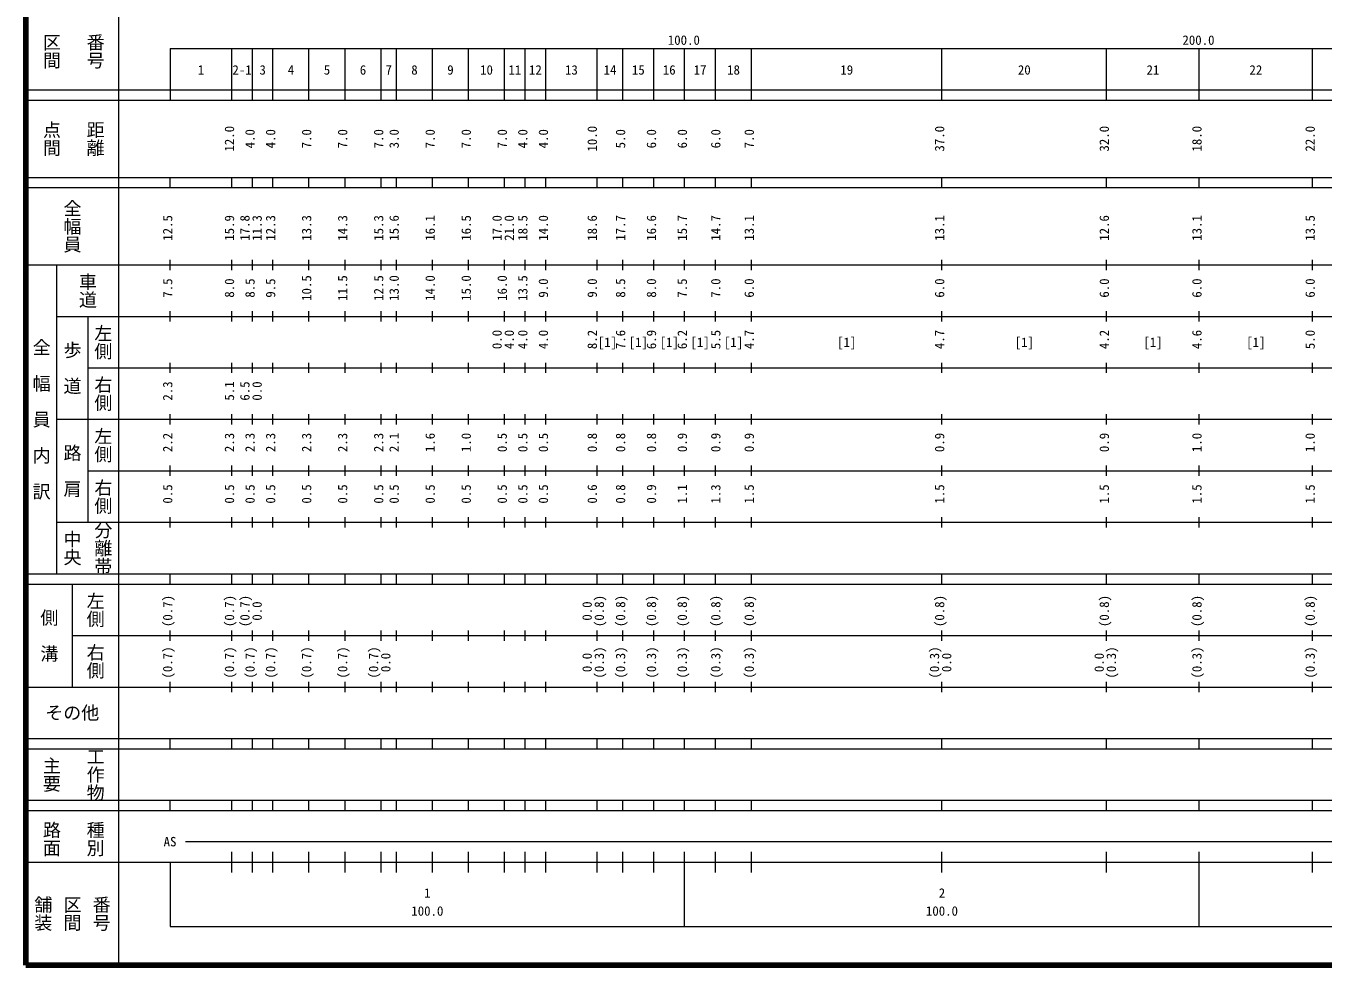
# Model space of a CAD drawing. Units: millimetres on the paper, enlarged 1000 times. Extents: x 40000 to 680000, y 20000 to 380000.
# Drawn here: x 40000 to 292056, y 20000 to 202409 of the extents above; entities that cross this region are included whole.
import ezdxf
from ezdxf.enums import TextEntityAlignment as Align

# ---------------------------------------------------------------- set-up
doc = ezdxf.new("R2010")
doc.units = ezdxf.units.MM
doc.header["$LTSCALE"] = 1000
doc.layers.add('M-TTL', color=2, linetype='Continuous', lineweight=140)
doc.layers.add('M-TTL-BAND', color=7, linetype='Continuous', lineweight=13)
doc.styles.add('@ＭＳ ゴシック', font='')
doc.styles.add('ＭＳ ゴシック', font='')
doc.styles.get('@ＭＳ ゴシック').set_extended_font_data('@MS Gothic')
doc.styles.get('ＭＳ ゴシック').set_extended_font_data('MS Gothic')

msp = doc.modelspace()

# ---------------------------------------------------------------- linework, layer by layer
at = {"layer": 'M-TTL'}
for p, q in [((40000, 380000), (40000, 20000)), ((40000, 20000), (680000, 20000))]:
    msp.add_line(p, q, dxfattribs=at)
at = {"layer": 'M-TTL-BAND'}
for p, q in [((58000, 370000), (58000, 20000)), ((68000, 198000), (579000, 198000)), ((68000, 198000), (68000, 188000)), ((80000, 188000), (80000, 198000)), ((84000, 188000), (84000, 198000)), ((88000, 188000), (88000, 198000)), ((95000, 188000), (95000, 198000)), ((102000, 188000), (102000, 198000)), ((109000, 188000), (109000, 198000)), ((112000, 188000), (112000, 198000)), ((119000, 188000), (119000, 198000)), ((126000, 188000), (126000, 198000)), ((133000, 188000), (133000, 198000)), ((137000, 188000), (137000, 198000)), ((141000, 188000), (141000, 198000)), ((151000, 188000), (151000, 198000)), ((156000, 188000), (156000, 198000)), ((162000, 188000), (162000, 198000)), ((168000, 188000), (168000, 198000)), ((174000, 188000), (174000, 198000)), ((181000, 188000), (181000, 198000)), ((218000, 188000), (218000, 198000)), ((250000, 188000), (250000, 198000)), ((268000, 188000), (268000, 198000)), ((290000, 188000), (290000, 198000)), ((40000, 190000), (579000, 190000)), ((40000, 188000), (579000, 188000)), ((40000, 173000), (579000, 173000)), ((68000, 171000), (68000, 173000)), ((80000, 171000), (80000, 173000)), ((84000, 171000), (84000, 173000)), ((88000, 171000), (88000, 173000)), ((95000, 171000), (95000, 173000)), ((102000, 171000), (102000, 173000)), ((109000, 171000), (109000, 173000)), ((112000, 171000), (112000, 173000)), ((119000, 171000), (119000, 173000)), ((126000, 171000), (126000, 173000)), ((133000, 171000), (133000, 173000)), ((137000, 171000), (137000, 173000)), ((141000, 171000), (141000, 173000)), ((151000, 171000), (151000, 173000)), ((156000, 171000), (156000, 173000)), ((162000, 171000), (162000, 173000)), ((168000, 171000), (168000, 173000)), ((174000, 171000), (174000, 173000)), ((181000, 171000), (181000, 173000)), ((218000, 171000), (218000, 173000)), ((250000, 171000), (250000, 173000)), ((268000, 171000), (268000, 173000)), ((290000, 171000), (290000, 173000)), ((40000, 171000), (579000, 171000)), ((68000, 155000), (68000, 157000)), ((80000, 155000), (80000, 157000)), ((84000, 155000), (84000, 157000)), ((88000, 155000), (88000, 157000)), ((95000, 155000), (95000, 157000)), ((102000, 155000), (102000, 157000)), ((109000, 155000), (109000, 157000)), ((112000, 155000), (112000, 157000)), ((119000, 155000), (119000, 157000)), ((126000, 155000), (126000, 157000)), ((133000, 155000), (133000, 157000)), ((137000, 155000), (137000, 157000)), ((141000, 155000), (141000, 157000)), ((151000, 155000), (151000, 157000)), ((156000, 155000), (156000, 157000)), ((162000, 155000), (162000, 157000)), ((168000, 155000), (168000, 157000)), ((174000, 155000), (174000, 157000)), ((181000, 155000), (181000, 157000)), ((218000, 155000), (218000, 157000)), ((250000, 155000), (250000, 157000)), ((268000, 155000), (268000, 157000)), ((290000, 155000), (290000, 157000)), ((40000, 156000), (579000, 156000)), ((46000, 96000), (46000, 156000)), ((68000, 145000), (68000, 147000)), ((80000, 145000), (80000, 147000)), ((84000, 145000), (84000, 147000)), ((88000, 145000), (88000, 147000)), ((95000, 145000), (95000, 147000)), ((102000, 145000), (102000, 147000)), ((109000, 145000), (109000, 147000)), ((112000, 145000), (112000, 147000)), ((119000, 145000), (119000, 147000)), ((126000, 145000), (126000, 147000)), ((133000, 145000), (133000, 147000)), ((137000, 145000), (137000, 147000)), ((141000, 145000), (141000, 147000)), ((151000, 145000), (151000, 147000)), ((156000, 145000), (156000, 147000)), ((162000, 145000), (162000, 147000)), ((168000, 145000), (168000, 147000)), ((174000, 145000), (174000, 147000)), ((181000, 145000), (181000, 147000)), ((218000, 145000), (218000, 147000)), ((250000, 145000), (250000, 147000)), ((268000, 145000), (268000, 147000)), ((290000, 145000), (290000, 147000)), ((46000, 146000), (579000, 146000)), ((52000, 146000), (52000, 106000)), ((68000, 135000), (68000, 137000)), ((80000, 135000), (80000, 137000)), ((84000, 135000), (84000, 137000)), ((88000, 135000), (88000, 137000)), ((95000, 135000), (95000, 137000)), ((102000, 135000), (102000, 137000)), ((109000, 135000), (109000, 137000)), ((112000, 135000), (112000, 137000)), ((119000, 135000), (119000, 137000)), ((126000, 135000), (126000, 137000)), ((133000, 135000), (133000, 137000)), ((137000, 135000), (137000, 137000)), ((141000, 135000), (141000, 137000)), ((151000, 135000), (151000, 137000)), ((156000, 135000), (156000, 137000)), ((162000, 135000), (162000, 137000)), ((168000, 135000), (168000, 137000)), ((174000, 135000), (174000, 137000)), ((181000, 135000), (181000, 137000)), ((218000, 135000), (218000, 137000)), ((250000, 135000), (250000, 137000)), ((268000, 135000), (268000, 137000)), ((290000, 135000), (290000, 137000)), ((52000, 136000), (579000, 136000)), ((68000, 125000), (68000, 127000)), ((80000, 125000), (80000, 127000)), ((84000, 125000), (84000, 127000)), ((88000, 125000), (88000, 127000)), ((95000, 125000), (95000, 127000)), ((102000, 125000), (102000, 127000)), ((109000, 125000), (109000, 127000)), ((112000, 125000), (112000, 127000)), ((119000, 125000), (119000, 127000)), ((126000, 125000), (126000, 127000)), ((133000, 125000), (133000, 127000)), ((137000, 125000), (137000, 127000)), ((141000, 125000), (141000, 127000)), ((151000, 125000), (151000, 127000)), ((156000, 125000), (156000, 127000)), ((162000, 125000), (162000, 127000)), ((168000, 125000), (168000, 127000)), ((174000, 125000), (174000, 127000)), ((181000, 125000), (181000, 127000)), ((218000, 125000), (218000, 127000)), ((250000, 125000), (250000, 127000)), ((268000, 125000), (268000, 127000)), ((290000, 125000), (290000, 127000)), ((46000, 126000), (579000, 126000)), ((52000, 116000), (579000, 116000)), ((68000, 115000), (68000, 117000)), ((80000, 115000), (80000, 117000)), ((84000, 115000), (84000, 117000)), ((88000, 115000), (88000, 117000)), ((95000, 115000), (95000, 117000)), ((102000, 115000), (102000, 117000)), ((109000, 115000), (109000, 117000)), ((112000, 115000), (112000, 117000)), ((119000, 115000), (119000, 117000)), ((126000, 115000), (126000, 117000)), ((133000, 115000), (133000, 117000)), ((137000, 115000), (137000, 117000)), ((141000, 115000), (141000, 117000)), ((151000, 115000), (151000, 117000)), ((156000, 115000), (156000, 117000)), ((162000, 115000), (162000, 117000)), ((168000, 115000), (168000, 117000)), ((174000, 115000), (174000, 117000)), ((181000, 115000), (181000, 117000)), ((218000, 115000), (218000, 117000)), ((250000, 115000), (250000, 117000)), ((268000, 115000), (268000, 117000)), ((290000, 115000), (290000, 117000)), ((46000, 106000), (579000, 106000)), ((68000, 105000), (68000, 107000)), ((80000, 105000), (80000, 107000)), ((84000, 105000), (84000, 107000)), ((88000, 105000), (88000, 107000)), ((95000, 105000), (95000, 107000)), ((102000, 105000), (102000, 107000)), ((109000, 105000), (109000, 107000)), ((112000, 105000), (112000, 107000)), ((119000, 105000), (119000, 107000)), ((126000, 105000), (126000, 107000)), ((133000, 105000), (133000, 107000)), ((137000, 105000), (137000, 107000)), ((141000, 105000), (141000, 107000)), ((151000, 105000), (151000, 107000)), ((156000, 105000), (156000, 107000)), ((162000, 105000), (162000, 107000)), ((168000, 105000), (168000, 107000)), ((174000, 105000), (174000, 107000)), ((181000, 105000), (181000, 107000)), ((218000, 105000), (218000, 107000)), ((250000, 105000), (250000, 107000)), ((268000, 105000), (268000, 107000)), ((290000, 105000), (290000, 107000)), ((40000, 96000), (579000, 96000)), ((68000, 94000), (68000, 96000)), ((80000, 94000), (80000, 96000)), ((84000, 94000), (84000, 96000)), ((88000, 94000), (88000, 96000)), ((95000, 94000), (95000, 96000)), ((102000, 94000), (102000, 96000)), ((109000, 94000), (109000, 96000)), ((112000, 94000), (112000, 96000)), ((119000, 94000), (119000, 96000)), ((126000, 94000), (126000, 96000)), ((133000, 94000), (133000, 96000)), ((137000, 94000), (137000, 96000)), ((141000, 94000), (141000, 96000)), ((151000, 94000), (151000, 96000)), ((156000, 94000), (156000, 96000)), ((162000, 94000), (162000, 96000)), ((168000, 94000), (168000, 96000)), ((174000, 94000), (174000, 96000)), ((181000, 94000), (181000, 96000)), ((218000, 94000), (218000, 96000)), ((250000, 94000), (250000, 96000)), ((268000, 94000), (268000, 96000)), ((290000, 94000), (290000, 96000)), ((40000, 94000), (579000, 94000)), ((49000, 94000), (49000, 74000)), ((49000, 84000), (579000, 84000)), ((68000, 83000), (68000, 85000)), ((80000, 83000), (80000, 85000)), ((84000, 83000), (84000, 85000)), ((88000, 83000), (88000, 85000)), ((95000, 83000), (95000, 85000)), ((102000, 83000), (102000, 85000)), ((109000, 83000), (109000, 85000)), ((112000, 83000), (112000, 85000)), ((119000, 83000), (119000, 85000)), ((126000, 83000), (126000, 85000)), ((133000, 83000), (133000, 85000)), ((137000, 83000), (137000, 85000)), ((141000, 83000), (141000, 85000)), ((151000, 83000), (151000, 85000)), ((156000, 83000), (156000, 85000)), ((162000, 83000), (162000, 85000)), ((168000, 83000), (168000, 85000)), ((174000, 83000), (174000, 85000)), ((181000, 83000), (181000, 85000)), ((218000, 83000), (218000, 85000)), ((250000, 83000), (250000, 85000)), ((268000, 83000), (268000, 85000)), ((290000, 83000), (290000, 85000)), ((40000, 74000), (579000, 74000)), ((68000, 73000), (68000, 75000)), ((80000, 73000), (80000, 75000)), ((84000, 73000), (84000, 75000)), ((88000, 73000), (88000, 75000)), ((95000, 73000), (95000, 75000)), ((102000, 73000), (102000, 75000)), ((109000, 73000), (109000, 75000)), ((112000, 73000), (112000, 75000)), ((119000, 73000), (119000, 75000)), ((126000, 73000), (126000, 75000)), ((133000, 73000), (133000, 75000)), ((137000, 73000), (137000, 75000)), ((141000, 73000), (141000, 75000)), ((151000, 73000), (151000, 75000)), ((156000, 73000), (156000, 75000)), ((162000, 73000), (162000, 75000)), ((168000, 73000), (168000, 75000)), ((174000, 73000), (174000, 75000)), ((181000, 73000), (181000, 75000)), ((218000, 73000), (218000, 75000)), ((250000, 73000), (250000, 75000)), ((268000, 73000), (268000, 75000)), ((290000, 73000), (290000, 75000)), ((40000, 64000), (579000, 64000)), ((68000, 62000), (68000, 64000)), ((80000, 62000), (80000, 64000)), ((84000, 62000), (84000, 64000)), ((88000, 62000), (88000, 64000)), ((95000, 62000), (95000, 64000)), ((102000, 62000), (102000, 64000)), ((109000, 62000), (109000, 64000)), ((112000, 62000), (112000, 64000)), ((119000, 62000), (119000, 64000)), ((126000, 62000), (126000, 64000)), ((133000, 62000), (133000, 64000)), ((137000, 62000), (137000, 64000)), ((141000, 62000), (141000, 64000)), ((151000, 62000), (151000, 64000)), ((156000, 62000), (156000, 64000)), ((162000, 62000), (162000, 64000)), ((168000, 62000), (168000, 64000)), ((174000, 62000), (174000, 64000)), ((181000, 62000), (181000, 64000)), ((218000, 62000), (218000, 64000)), ((250000, 62000), (250000, 64000)), ((268000, 62000), (268000, 64000)), ((290000, 62000), (290000, 64000)), ((40000, 62000), (579000, 62000)), ((40000, 52000), (579000, 52000)), ((68000, 50000), (68000, 52000)), ((80000, 50000), (80000, 52000)), ((84000, 50000), (84000, 52000)), ((88000, 50000), (88000, 52000)), ((95000, 50000), (95000, 52000)), ((102000, 50000), (102000, 52000)), ((109000, 50000), (109000, 52000)), ((112000, 50000), (112000, 52000)), ((119000, 50000), (119000, 52000)), ((126000, 50000), (126000, 52000)), ((133000, 50000), (133000, 52000)), ((137000, 50000), (137000, 52000)), ((141000, 50000), (141000, 52000)), ((151000, 50000), (151000, 52000)), ((156000, 50000), (156000, 52000)), ((162000, 50000), (162000, 52000)), ((168000, 50000), (168000, 52000)), ((174000, 50000), (174000, 52000)), ((181000, 50000), (181000, 52000)), ((218000, 50000), (218000, 52000)), ((250000, 50000), (250000, 52000)), ((268000, 50000), (268000, 52000)), ((290000, 50000), (290000, 52000)), ((40000, 50000), (579000, 50000)), ((71000, 44000), (565000, 44000)), ((80000, 38000), (80000, 42000)), ((84000, 38000), (84000, 42000)), ((88000, 38000), (88000, 42000)), ((95000, 38000), (95000, 42000)), ((102000, 38000), (102000, 42000)), ((109000, 38000), (109000, 42000)), ((112000, 38000), (112000, 42000)), ((119000, 38000), (119000, 42000)), ((126000, 38000), (126000, 42000)), ((133000, 38000), (133000, 42000)), ((137000, 38000), (137000, 42000)), ((141000, 38000), (141000, 42000)), ((151000, 38000), (151000, 42000)), ((156000, 38000), (156000, 42000)), ((162000, 38000), (162000, 42000)), ((168000, 27500), (168000, 42000)), ((174000, 38000), (174000, 42000)), ((181000, 38000), (181000, 42000)), ((218000, 38000), (218000, 42000)), ((250000, 38000), (250000, 42000)), ((268000, 27500), (268000, 42000)), ((290000, 38000), (290000, 42000)), ((40000, 40000), (579000, 40000)), ((68000, 40000), (68000, 27500)), ((68000, 27500), (579000, 27500))]:
    msp.add_line(p, q, dxfattribs=at)

# ---------------------------------------------------------------- texts
at = {"layer": 'M-TTL-BAND', "style": '@ＭＳ ゴシック'}
for s, p in [('区間', (45000, 197500)), ('番号', (53500, 197500)), ('点間', (45000, 180500)), ('距離', (53500, 180500)), ('全幅員', (49000, 163500)), ('車道', (52000, 151000)), ('左側', (55000, 141000)), ('全\u3000幅\u3000員\u3000内\u3000訳', (43000, 126000)), ('歩\u3000道', (49000, 136000)), ('右側', (55000, 131000)), ('左側', (55000, 121000)), ('路\u3000肩', (49000, 116000)), ('右側', (55000, 111000)), ('分離帯', (55000, 101000)), ('中央', (49000, 101000)), ('左側', (53500, 89000)), ('側\u3000溝', (44500, 84000)), ('右側', (53500, 79000)), ('工作物', (53500, 57000)), ('主要', (45000, 57000)), ('路面', (45000, 44500)), ('種別', (53500, 44500)), ('舗装', (43333, 30000)), ('区間', (49000, 30000)), ('番号', (54667, 30000))]:
    msp.add_text(s, height=2566, rotation=270, dxfattribs=at).set_placement(p, align=Align.MIDDLE_CENTER)
at = {"layer": 'M-TTL-BAND', "style": 'ＭＳ ゴシック'}
for s, p in [('100.0', (167844, 198195)), ('200.0', (267844, 198195)), ('1', (74000, 192405)), ('2-1', (82000, 192405)), ('3', (86000, 192405)), ('4', (91500, 192405)), ('5', (98500, 192405)), ('6', (105500, 192405)), ('7', (110500, 192405)), ('8', (115500, 192405)), ('9', (122500, 192405)), ('10', (129500, 192405)), ('11', (135000, 192405)), ('12', (139000, 192405)), ('13', (146000, 192405)), ('14', (153500, 192405)), ('15', (159000, 192405)), ('16', (165000, 192405)), ('17', (171000, 192405)), ('18', (177500, 192405)), ('19', (199500, 192405)), ('20', (234000, 192405)), ('21', (259000, 192405)), ('22', (279000, 192405)), ('[1]', (153000, 139500)), ('[1]', (159000, 139500)), ('[1]', (165000, 139500)), ('[1]', (171000, 139500)), ('[1]', (177500, 139500)), ('[1]', (199500, 139500)), ('[1]', (234000, 139500)), ('[1]', (259000, 139500)), ('[1]', (279000, 139500)), ('AS', (68000, 42500)), ('1', (118000, 32523)), ('2', (218000, 32523)), ('100.0', (118000, 29033)), ('100.0', (218000, 29033))]:
    msp.add_text(s, height=1833, dxfattribs=at).set_placement(p, align=Align.BOTTOM_CENTER)
for s, p in [('12.0', (81000, 180500)), ('4.0', (85000, 180500)), ('4.0', (89000, 180500)), ('7.0', (96000, 180500)), ('7.0', (103000, 180500)), ('7.0', (110000, 180500)), ('3.0', (113000, 180500)), ('7.0', (120000, 180500)), ('7.0', (127000, 180500)), ('7.0', (134000, 180500)), ('4.0', (138000, 180500)), ('4.0', (142000, 180500)), ('10.0', (151500, 180500)), ('5.0', (157000, 180500)), ('6.0', (163000, 180500)), ('6.0', (169000, 180500)), ('6.0', (175500, 180500)), ('7.0', (182000, 180500)), ('37.0', (219000, 180500)), ('32.0', (251000, 180500)), ('18.0', (269000, 180500)), ('22.0', (291000, 180500)), ('12.5', (69000, 163174)), ('15.9', (81000, 163174)), ('17.8', (84000, 163174)), ('11.3', (86370, 163174)), ('12.3', (89000, 163174)), ('13.3', (96000, 163174)), ('14.3', (103000, 163174)), ('15.3', (110000, 163174)), ('15.6', (113000, 163174)), ('16.1', (120000, 163174)), ('16.5', (127000, 163174)), ('17.0', (133000, 163174)), ('21.0', (135370, 163174)), ('18.5', (138000, 163174)), ('14.0', (142000, 163174)), ('18.6', (151500, 163174)), ('17.7', (157000, 163174)), ('16.6', (163000, 163174)), ('15.7', (169000, 163174)), ('14.7', (175500, 163174)), ('13.1', (182000, 163174)), ('13.1', (219000, 163174)), ('12.6', (251000, 163174)), ('13.1', (269000, 163174)), ('13.5', (291000, 163174)), ('10.5', (96000, 151500)), ('11.5', (103000, 151500)), ('12.5', (110000, 151500)), ('13.0', (113000, 151500)), ('14.0', (120000, 151500)), ('15.0', (127000, 151500)), ('16.0', (134000, 151500)), ('13.5', (138000, 151500)), ('7.5', (69000, 151500)), ('8.0', (81000, 151500)), ('8.5', (85000, 151500)), ('9.5', (89000, 151500)), ('9.0', (142000, 151500)), ('9.0', (151500, 151500)), ('8.5', (157000, 151500)), ('8.0', (163000, 151500)), ('7.5', (169000, 151500)), ('7.0', (175500, 151500)), ('6.0', (182000, 151500)), ('6.0', (219000, 151500)), ('6.0', (251000, 151500)), ('6.0', (269000, 151500)), ('6.0', (291000, 151500)), ('0.0', (133000, 141500)), ('4.0', (135370, 141500)), ('4.0', (138000, 141500)), ('4.0', (142000, 141500)), ('8.2', (151500, 141500)), ('7.6', (157000, 141500)), ('6.9', (163000, 141500)), ('6.2', (169000, 141500)), ('5.5', (175500, 141500)), ('4.7', (182000, 141500)), ('4.7', (219000, 141500)), ('4.2', (251000, 141500)), ('4.6', (269000, 141500)), ('5.0', (291000, 141500)), ('2.3', (69000, 131500)), ('5.1', (81000, 131500)), ('6.5', (84000, 131500)), ('0.0', (86370, 131500)), ('2.2', (69000, 121500)), ('2.3', (81000, 121500)), ('2.3', (85000, 121500)), ('2.3', (89000, 121500)), ('2.3', (96000, 121500)), ('2.3', (103000, 121500)), ('2.3', (110000, 121500)), ('2.1', (113000, 121500)), ('1.6', (120000, 121500)), ('1.0', (127000, 121500)), ('0.5', (134000, 121500)), ('0.5', (138000, 121500)), ('0.5', (142000, 121500)), ('0.8', (151500, 121500)), ('0.8', (157000, 121500)), ('0.8', (163000, 121500)), ('0.9', (169000, 121500)), ('0.9', (175500, 121500)), ('0.9', (182000, 121500)), ('0.9', (219000, 121500)), ('0.9', (251000, 121500)), ('1.0', (269000, 121500)), ('1.0', (291000, 121500)), ('0.5', (69000, 111500)), ('0.5', (81000, 111500)), ('0.5', (85000, 111500)), ('0.5', (89000, 111500)), ('0.5', (96000, 111500)), ('0.5', (103000, 111500)), ('0.5', (110000, 111500)), ('0.5', (113000, 111500)), ('0.5', (120000, 111500)), ('0.5', (127000, 111500)), ('0.5', (134000, 111500)), ('0.5', (138000, 111500)), ('0.5', (142000, 111500)), ('0.6', (151500, 111500)), ('0.8', (157000, 111500)), ('0.9', (163000, 111500)), ('1.1', (169000, 111500)), ('1.3', (175500, 111500)), ('1.5', (182000, 111500)), ('1.5', (219000, 111500)), ('1.5', (251000, 111500)), ('1.5', (269000, 111500)), ('1.5', (291000, 111500)), ('(0.7)', (69000, 88764)), ('(0.7)', (81000, 88764)), ('(0.7)', (84000, 88764)), ('(0.8)', (152870, 88764)), ('(0.8)', (157000, 88764)), ('(0.8)', (163000, 88764)), ('(0.8)', (169000, 88764)), ('(0.8)', (175500, 88764)), ('(0.8)', (182000, 88764)), ('(0.8)', (219000, 88764)), ('(0.8)', (251000, 88764)), ('(0.8)', (269000, 88764)), ('(0.8)', (291000, 88764)), ('0.0', (86370, 88764)), ('0.0', (150500, 88764)), ('(0.7)', (69000, 78764)), ('(0.7)', (81000, 78764)), ('(0.7)', (85000, 78764)), ('(0.7)', (89000, 78764)), ('(0.7)', (96000, 78764)), ('(0.7)', (103000, 78764)), ('(0.7)', (109000, 78764)), ('(0.3)', (152870, 78764)), ('(0.3)', (157000, 78764)), ('(0.3)', (163000, 78764)), ('(0.3)', (169000, 78764)), ('(0.3)', (175500, 78764)), ('(0.3)', (182000, 78764)), ('(0.3)', (218000, 78764)), ('(0.3)', (252370, 78764)), ('(0.3)', (269000, 78764)), ('(0.3)', (291000, 78764)), ('0.0', (111370, 78764)), ('0.0', (150500, 78764)), ('0.0', (220370, 78764)), ('0.0', (250000, 78764))]:
    msp.add_text(s, height=1833, rotation=90, dxfattribs=at).set_placement(p, align=Align.BOTTOM_CENTER)
msp.add_text('その他', height=2566, dxfattribs=at).set_placement((49000, 69000), align=Align.MIDDLE_CENTER)

doc.saveas('drawing.dxf')
